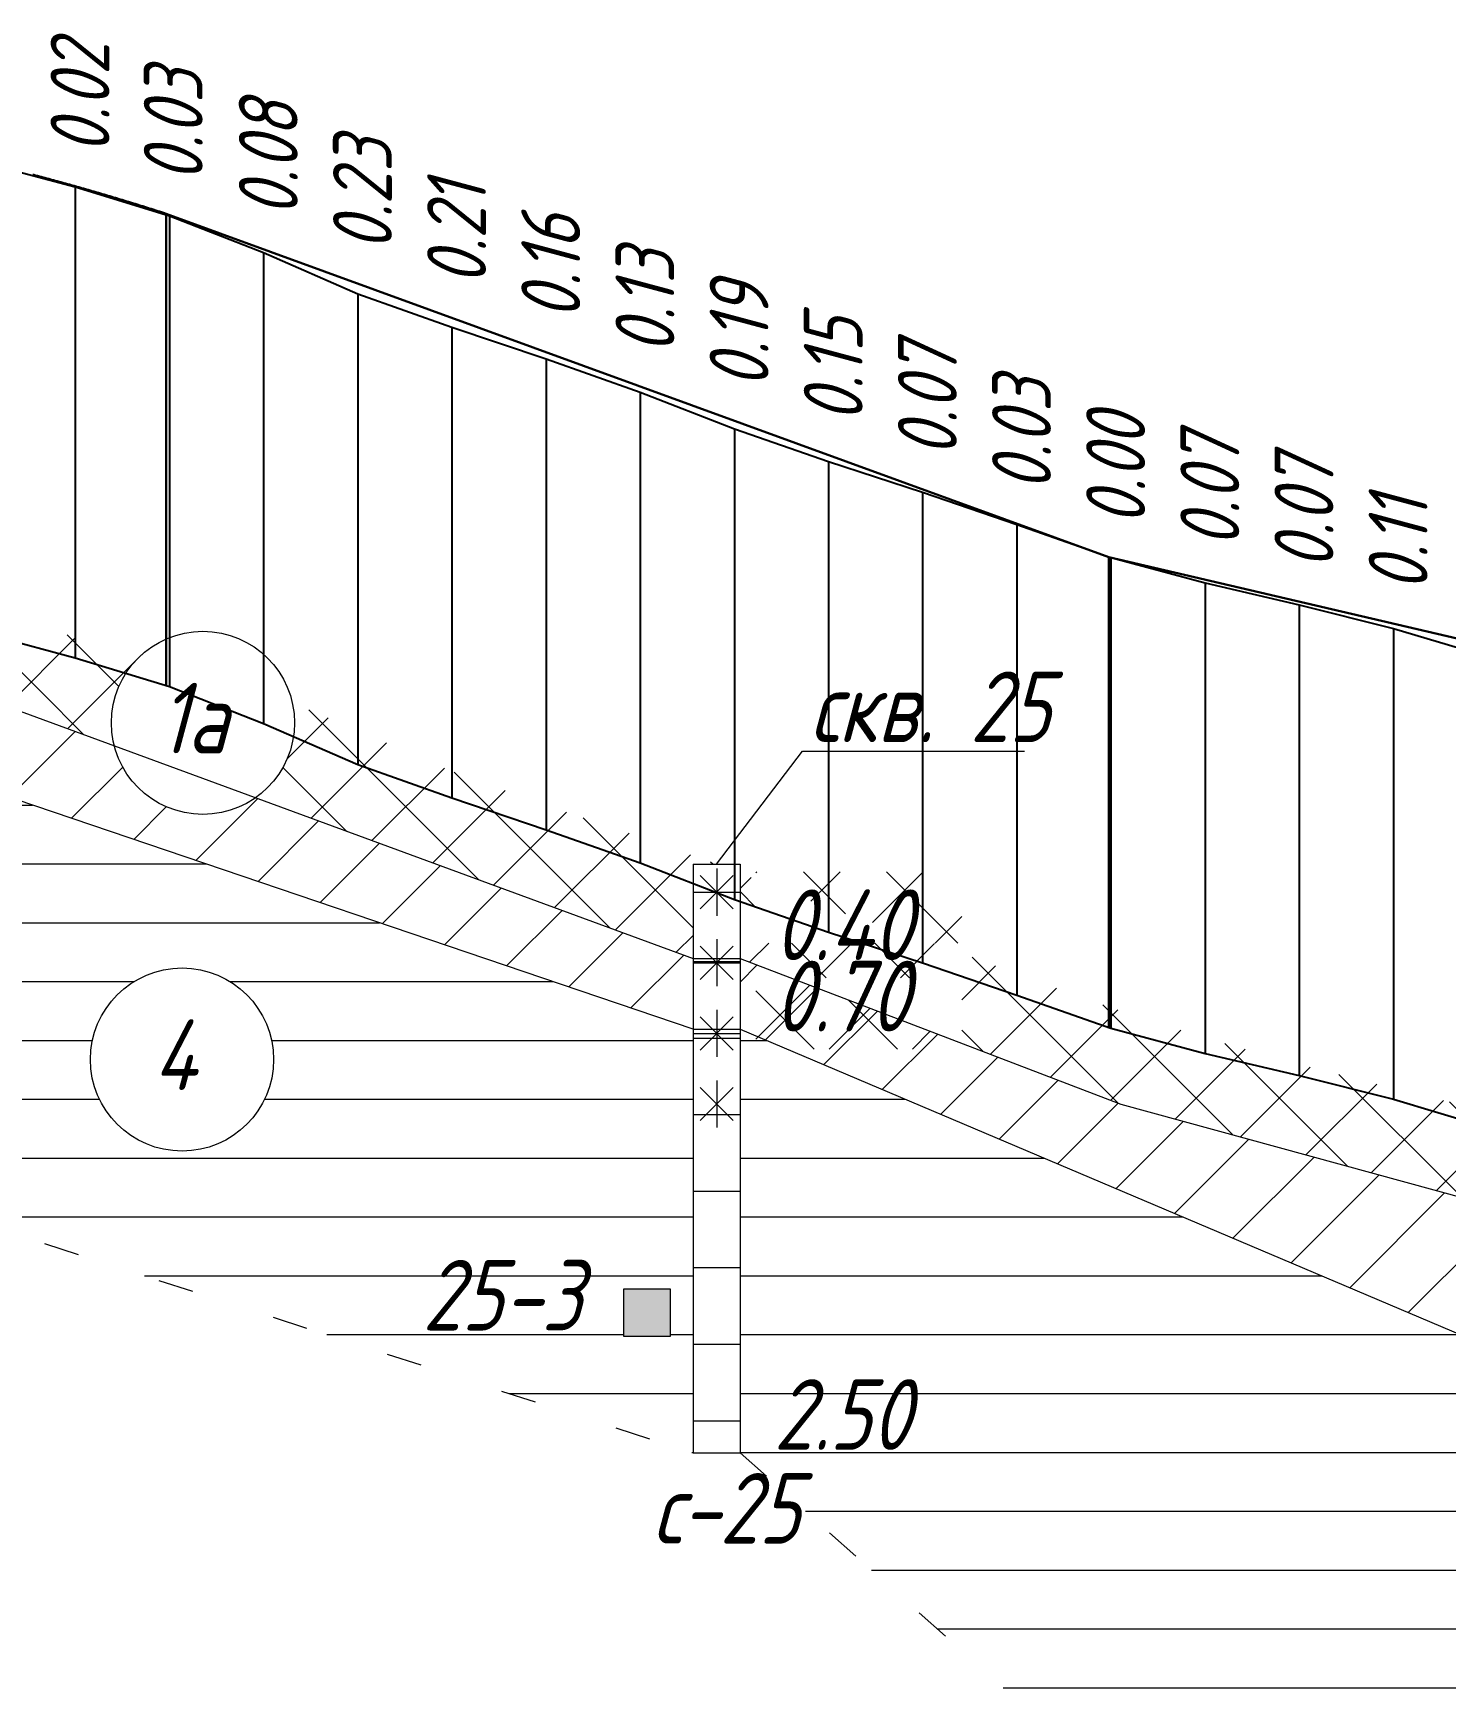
# Model space of a CAD drawing. Extents: x 2172 to 5772, y -842 to -248.
# Drawn here: x 3974.8 to 4034.8, y -502.5 to -432.6 of the extents above; entities that cross this region are included whole.
import ezdxf

# ---------------------------------------------------------------- set-up
doc = ezdxf.new("R2010")
doc.units = 0
doc.header["$MEASUREMENT"] = 0
doc.linetypes.add('CONTI', pattern=[0])
doc.linetypes.add('STROT', pattern=[1.7, 0.5, -1.2])
doc.layers.add('геология', color=7, linetype='CONTINUOUS', lineweight=20)
doc.layers.add('КРАСНЫЙ_ПРОФИЛЬ', color=1, linetype='CONTINUOUS', lineweight=30)
doc.layers.add('РАБОЧИЕ_ОТМЕТКИ', color=1, linetype='CONTINUOUS')
doc.layers.add('ЧЕРНЫЙ_ПРОФИЛЬ', color=7, linetype='CONTINUOUS')
doc.styles.add('ГОСТ', font='gost.TTF', dxfattribs={"oblique": 15, "height": 1})

msp = doc.modelspace()

# ---------------------------------------------------------------- hatches: boundary and pattern name
at = {"layer": 'геология', "linetype": 'Continuous'}
h = msp.add_hatch(dxfattribs=at)
h.set_pattern_fill('ANSI37', color=1, scale=20, style=0)
h.set_pattern_definition([(45, (2171.595959244836, -930.3739942693574), (-1.767766952966369, 1.767766952966369), []), (135, (2171.595959244836, -930.3739942693574), (-1.767766952966369, -1.767766952966369), [])])
h.paths.add_polyline_path([(3405.266979244836, -478.1816899998212), (3404.595959244836, -478.1330410498208), (3400.595959244836, -477.873041049821), (3396.595959244836, -477.7130410498212), (3396.595959244836, -486.3624414353653), (3405.266979244836, -485.2541899998209)])
h.paths.add_polyline_path([(3402.130971975199, -482.3379648031464), (3403.130971975199, -480.3379648031464), (3404.130971975199, -482.3379648031464)], flags=16)
h.paths.add_polyline_path([(3440.595959244836, -480.663041049821), (3436.595959244836, -480.643041049821), (3432.595959244836, -480.453041049821), (3428.595959244836, -480.2130410498212), (3424.595959244836, -479.8630410498208), (3420.595959244836, -479.4430410498207), (3416.595959244836, -479.183041049821), (3412.595959244836, -478.8130410498206), (3408.595959244836, -478.4230410498212), (3407.266979244836, -478.3266899998207), (3407.266979244836, -485.2541899998209), (3409.283704569588, -485.4767397499209), (3425.711407080658, -483.1588145671813)])
edge = h.paths.add_edge_path()
edge.add_arc((3443.903387339326, -483.4551840142339), 3.890410880645049, 132.660726402441, 180.0000000000017, ccw=False)
edge.add_line((3441.267027994384, -480.5942565029923), (3440.595959244836, -480.663041049821))
edge.add_line((3440.595959244836, -480.663041049821), (3425.711407080658, -483.1588145671813))
edge.add_line((3425.711407080658, -483.1588145671813), (3409.283704569588, -485.4767397499209))
edge.add_line((3409.283704569588, -485.4767397499209), (3420.784527473183, -486.7458789984448))
edge.add_line((3420.784527473183, -486.7458789984448), (3435.887831735205, -487.42003160069))
edge.add_line((3435.887831735205, -487.42003160069), (3442.449603800145, -487.0637585584891))
edge.add_arc((3443.903387339325, -483.4551840142339), 3.890410880644605, 180.0000000000008, 248.0570127374182, ccw=False)
edge = h.paths.add_edge_path()
edge.add_line((3464.948359244836, -478.887183049821), (3464.595959244836, -478.9030410498208))
edge.add_line((3464.595959244836, -478.9030410498208), (3460.595959244836, -479.3330410498211))
edge.add_line((3460.595959244836, -479.3330410498211), (3456.595959244836, -479.4230410498212))
edge.add_line((3456.595959244836, -479.4230410498212), (3452.595959244836, -479.6030410498211))
edge.add_line((3452.595959244836, -479.6030410498211), (3448.595959244836, -479.873041049821))
edge.add_line((3448.595959244836, -479.873041049821), (3445.918600629797, -480.1273901182499))
edge.add_arc((3443.903387339325, -483.4551840142335), 3.89041088064461, -7.617018127348274e-12, 58.802145706168574, ccw=False)
edge.add_arc((3443.903387339325, -483.4551840142345), 3.890410880644595, -61.841338698212326, 7.503331289626658e-12, ccw=False)
edge.add_line((3445.739329752336, -486.8851420717547), (3464.948359244836, -485.8421830498191))
edge.add_line((3464.948359244836, -485.8421830498191), (3464.948359244836, -478.887183049821))
h.paths.add_polyline_path([(3461.812351975199, -481.8904225330361), (3462.812351975199, -479.8904225330361), (3463.812351975199, -481.8904225330361)], flags=16)
h.paths.add_polyline_path([(3500.16716671681, -481.8014260150885), (3501.184682013046, -481.5816357129615), (3484.599211183237, -479.8839649782312), (3470.595959244836, -478.6580410498209), (3468.595959244836, -478.7230410498209), (3466.948359244836, -478.7971830498209), (3466.948359244836, -485.8421830498191), (3481.99119701448, -484.7836908851532)])
h.paths.add_polyline_path([(3525.200219244836, -476.3941144998207), (3525.200219244836, -473.6116144998209), (3524.595959244836, -473.7430410498209), (3520.595959244836, -474.4230410498212), (3516.595959244836, -474.703041049821), (3512.595959244836, -474.913041049821), (3508.595959244836, -475.2430410498209), (3504.595959244836, -475.913041049821), (3500.595959244836, -476.5930410498208), (3496.595959244836, -477.1130410498208), (3492.595959244836, -477.3630410498208), (3488.595959244836, -477.4830410498207), (3484.595959244836, -477.873041049821), (3480.595959244836, -478.3330410498211), (3476.595959244836, -478.4730410498209), (3472.595959244836, -478.5930410498208), (3470.595959244836, -478.6580410498209), (3484.599211183237, -479.8839649782312), (3501.184682013046, -481.5816357129615)])
edge = h.paths.add_edge_path()
edge.add_line((3548.314092563063, -469.3140602565363), (3559.52575637998, -467.6440213621786))
edge.add_arc((3562.697113533048, -465.3906260067379), 3.890410880644604, 179.9999999999992, 215.3955478876504, ccw=False)
edge.add_arc((3562.697113533047, -465.3906260067357), 3.89041088064414, 161.1488698633117, 180.0000000000318, ccw=False)
edge.add_line((3559.015379247028, -464.1335939994319), (3556.595959244836, -464.5630410498211))
edge.add_line((3556.595959244836, -464.5630410498211), (3552.595959244836, -465.3030410498209))
edge.add_line((3552.595959244836, -465.3030410498209), (3548.595959244836, -466.2130410498212))
edge.add_line((3548.595959244836, -466.2130410498212), (3544.595959244836, -467.4730410498209))
edge.add_line((3544.595959244836, -467.4730410498209), (3540.595959244836, -468.8830410498213))
edge.add_line((3540.595959244836, -468.8830410498213), (3536.595959244836, -470.4230410498212))
edge.add_line((3536.595959244836, -470.4230410498212), (3532.595959244836, -471.7930410498211))
edge.add_line((3532.595959244836, -471.7930410498211), (3528.595959244836, -472.873041049821))
edge.add_line((3528.595959244836, -472.873041049821), (3526.200219244836, -473.3941144998207))
edge.add_line((3526.200219244836, -473.3941144998207), (3527.200219244836, -473.3941144998207))
edge.add_line((3527.200219244836, -473.3941144998207), (3527.200219244836, -476.3941144998207))
edge.add_line((3527.200219244836, -476.3941144998207), (3548.314092563063, -469.3140602565363))
edge = h.paths.add_edge_path()
edge.add_line((3585.881899244836, -460.5316745498212), (3586.881899244836, -460.5316745498212))
edge.add_line((3586.881899244836, -460.5316745498212), (3584.595959244836, -459.9030410498208))
edge.add_line((3584.595959244836, -459.9030410498208), (3580.595959244836, -460.2330410498207))
edge.add_line((3580.595959244836, -460.2330410498207), (3576.595959244836, -460.873041049821))
edge.add_line((3576.595959244836, -460.873041049821), (3572.595959244836, -461.6730410498212))
edge.add_line((3572.595959244836, -461.6730410498212), (3568.595959244836, -462.5830410498211))
edge.add_line((3568.595959244836, -462.5830410498211), (3565.827963166865, -463.0812803438557))
edge.add_arc((3562.697113533048, -465.3906260067365), 3.890410880644608, -2.091837814077735e-11, 36.412852577754904, ccw=False)
edge.add_arc((3562.697113533047, -465.3906260067403), 3.890410880645504, -18.451092617890993, 3.5981884138891473e-11, ccw=False)
edge.add_line((3566.387534571732, -466.6219218190772), (3567.585893768735, -466.4434196358961))
edge.add_line((3567.585893768735, -466.4434196358961), (3585.881899244836, -464.5316745498212))
edge.add_line((3585.881899244836, -464.5316745498212), (3585.881899244836, -460.5316745498212))
h.paths.add_polyline_path([(3634.595959244836, -458.3480410498209), (3632.595959244836, -458.4630410498212), (3628.595959244836, -458.683041049821), (3624.595959244836, -458.9830410498207), (3620.595959244836, -459.0430410498211), (3616.595959244836, -459.0130410498209), (3612.595959244836, -459.0530410498209), (3608.595959244836, -458.8030410498209), (3604.595959244836, -458.9830410498207), (3600.595959244836, -459.0230410498211), (3596.595959244836, -459.1330410498213), (3592.595959244836, -459.913041049821), (3588.595959244836, -461.0030410498211), (3587.881899244836, -460.8066745498209), (3587.881899244836, -464.5316745498208), (3597.88417471176, -463.5186321709371), (3610.13813682649, -463.4158389539007)])
h.paths.add_polyline_path([(3645.467619244837, -457.6543244498207), (3644.595959244836, -457.663041049821), (3640.595959244836, -457.8630410498208), (3636.595959244836, -458.2330410498207), (3634.595959244836, -458.3480410498209), (3610.13813682649, -463.4158389539007), (3645.467619244837, -467.6443244498209)])
edge = h.paths.add_edge_path(flags=16)
edge.add_arc((3638.824192431525, -462.307321337234), 3.890410880644595, 0, 360)
h.paths.add_polyline_path([(3706.049759244836, -458.3584620498209), (3704.595959244836, -458.2930410498211), (3700.595959244836, -458.143041049821), (3696.595959244836, -458.0030410498211), (3692.595959244836, -457.893041049821), (3688.595959244836, -458.0630410498211), (3684.595959244836, -458.0330410498209), (3680.595959244836, -457.893041049821), (3676.595959244836, -458.0230410498211), (3672.595959244836, -458.163041049821), (3668.595959244836, -458.183041049821), (3664.595959244836, -458.0830410498211), (3660.595959244836, -458.1130410498208), (3656.595959244836, -457.953041049821), (3652.595959244836, -457.663041049821), (3648.595959244836, -457.623041049821), (3647.467619244837, -457.6343244498212), (3647.467619244837, -467.6443244498209), (3706.049759244836, -467.403462049821)])
edge = h.paths.add_edge_path(flags=16)
edge.add_arc((3683.60395167425, -462.7801484565994), 3.890410880644595, 0, 360)
h.paths.add_polyline_path([(3720.595959244836, -459.0930410498208), (3716.595959244836, -458.8230410498209), (3712.595959244836, -458.6930410498207), (3708.595959244836, -458.4730410498209), (3708.049759244836, -458.448462049821), (3708.049759244836, -467.403462049821), (3734.614920244831, -466.6760037975619), (3747.858181346719, -465.0015559511012)])
edge = h.paths.add_edge_path()
edge.add_arc((3752.214261147659, -460.6393792551826), 3.890410880643685, 0, 180, ccw=False)
edge.add_arc((3752.214261147659, -460.6393792551833), 3.89041088064414, -85.46142147417572, 1.0913936421275139e-11, ccw=False)
edge.add_line((3752.522110623317, -464.5175908946599), (3763.327421708334, -463.7493780265404))
edge.add_line((3763.327421708334, -463.7493780265404), (3763.327421708334, -463.5741399059898))
edge.add_line((3763.327421708334, -463.5741399059898), (3765.327421708334, -463.5741399059898))
edge.add_line((3765.327421708334, -463.5741399059898), (3765.327421708334, -463.6148610036912))
edge.add_line((3765.327421708334, -463.6148610036912), (3766.253939244836, -463.5413147498211))
edge.add_line((3766.253939244836, -463.5413147498211), (3766.253939244836, -455.7263147498211))
edge.add_line((3766.253939244836, -455.7263147498211), (3764.595959244836, -456.0330410498209))
edge.add_line((3764.595959244836, -456.0330410498209), (3760.595959244836, -456.453041049821))
edge.add_line((3760.595959244836, -456.453041049821), (3756.595959244836, -456.3030410498209))
edge.add_line((3756.595959244836, -456.3030410498209), (3752.595959244836, -456.4230410498212))
edge.add_line((3752.595959244836, -456.4230410498212), (3748.595959244836, -456.893041049821))
edge.add_line((3748.595959244836, -456.893041049821), (3744.595959244836, -457.6030410498211))
edge.add_line((3744.595959244836, -457.6030410498211), (3740.595959244836, -458.6730410498212))
edge.add_line((3740.595959244836, -458.6730410498212), (3736.595959244836, -459.3630410498208))
edge.add_line((3736.595959244836, -459.3630410498208), (3732.595959244836, -459.453041049821))
edge.add_line((3732.595959244836, -459.453041049821), (3728.595959244836, -459.413041049821))
edge.add_line((3728.595959244836, -459.413041049821), (3724.595959244836, -459.393041049821))
edge.add_line((3724.595959244836, -459.393041049821), (3720.595959244836, -459.0930410498208))
edge.add_line((3720.595959244836, -459.0930410498208), (3747.858181346719, -465.0015559511012))
edge.add_line((3747.858181346719, -465.0015559511012), (3752.223461466872, -464.6550433517355))
edge.add_line((3752.223461466872, -464.6550433517355), (3752.214261147659, -464.5297901358272))
edge.add_arc((3752.21426114766, -460.639379255183), 3.89041088064414, 179.9999999999933, 269.9999999999933, ccw=False)
h.paths.add_polyline_path([(3813.72405150612, -455.3820185126356), (3812.595959244836, -455.413041049821), (3808.595959244836, -455.433041049821), (3804.595959244836, -455.2130410498212), (3800.595959244836, -454.8530410498211), (3796.595959244836, -454.4930410498209), (3792.595959244836, -454.183041049821), (3788.595959244836, -454.0030410498211), (3784.595959244836, -453.913041049821), (3780.595959244836, -454.0530410498209), (3776.595959244836, -454.4630410498212), (3772.595959244836, -454.9230410498212), (3768.595959244836, -455.2930410498211), (3767.253939244836, -455.5413147498211), (3768.253939244836, -455.5413147498211), (3768.253939244836, -463.5413147498211), (3780.697040378689, -462.7014000229392)])
edge = h.paths.add_edge_path(flags=16)
edge.add_arc((3782.489552502429, -458.0649566283755), 3.890410880644595, 0, 360)
edge = h.paths.add_edge_path()
edge.add_arc((3854.726248115077, -455.4518457332789), 3.890410880645049, 135.3689119119537, 179.9999999999849, ccw=False)
edge.add_line((3851.95765681826, -452.718679245223), (3848.595959244836, -452.643041049821))
edge.add_line((3848.595959244836, -452.643041049821), (3844.595959244836, -452.6030410498211))
edge.add_line((3844.595959244836, -452.6030410498211), (3840.595959244836, -452.9030410498208))
edge.add_line((3840.595959244836, -452.9030410498208), (3836.595959244836, -453.893041049821))
edge.add_line((3836.595959244836, -453.893041049821), (3832.595959244836, -454.5730410498209))
edge.add_line((3832.595959244836, -454.5730410498209), (3828.595959244836, -454.9630410498212))
edge.add_line((3828.595959244836, -454.9630410498212), (3826.149659244837, -455.109819049821))
edge.add_line((3826.149659244837, -455.109819049821), (3826.149659244837, -460.1698190498209))
edge.add_line((3826.149659244837, -460.1698190498209), (3841.286910427423, -458.3038150282919))
edge.add_line((3841.286910427423, -458.3038150282919), (3852.175767654233, -458.3895908275786))
edge.add_arc((3854.726248115077, -455.4518457332767), 3.890410880645071, 180.0000000000167, 229.0362612490438, ccw=False)
edge = h.paths.add_edge_path()
edge.add_line((3884.301839244836, -455.2761291498209), (3880.595959244836, -455.0630410498206))
edge.add_line((3880.595959244836, -455.0630410498206), (3876.595959244836, -454.933041049821))
edge.add_line((3876.595959244836, -454.933041049821), (3872.595959244836, -454.643041049821))
edge.add_line((3872.595959244836, -454.643041049821), (3868.595959244836, -454.1730410498212))
edge.add_line((3868.595959244836, -454.1730410498212), (3864.595959244836, -453.4430410498207))
edge.add_line((3864.595959244836, -453.4430410498207), (3860.595959244836, -453.0530410498209))
edge.add_line((3860.595959244836, -453.0530410498209), (3857.719504387871, -452.9667474041121))
edge.add_arc((3854.726248115078, -455.4518457332786), 3.890410880645057, 1.0118128557223827e-11, 39.70055628578791, ccw=False)
edge.add_arc((3854.726248115077, -455.4518457332768), 3.890410880645504, 310.0610747653148, 359.9999999999841, ccw=False)
edge.add_line((3857.230131395185, -458.4294060332277), (3860.233898669774, -458.4530678862102))
edge.add_line((3860.233898669774, -458.4530678862102), (3884.301839244836, -459.3265703498209))
edge.add_line((3884.301839244836, -459.3265703498209), (3884.301839244836, -455.2761291498209))
h.paths.add_polyline_path([(3824.149659244837, -455.2063882998209), (3820.595959244836, -455.2330410498207), (3816.595959244836, -455.3030410498209), (3813.72405150612, -455.3820185126356), (3780.697040378689, -462.7014000229392), (3799.733131681287, -461.2905542881017), (3824.149659244837, -460.1698190498209)])
edge = h.paths.add_edge_path()
edge.add_arc((3913.202360415091, -457.5850063521868), 3.890410880645959, 151.5536274741631, 179.9999999999573, ccw=False)
edge.add_line((3909.781664762662, -455.7318635962984), (3908.595959244836, -455.8830410498213))
edge.add_line((3908.595959244836, -455.8830410498213), (3904.595959244836, -456.0030410498211))
edge.add_line((3904.595959244836, -456.0030410498211), (3900.595959244836, -455.8030410498209))
edge.add_line((3900.595959244836, -455.8030410498209), (3896.595959244836, -455.6330410498208))
edge.add_line((3896.595959244836, -455.6330410498208), (3892.595959244836, -455.5930410498208))
edge.add_line((3892.595959244836, -455.5930410498208), (3888.595959244836, -455.4830410498207))
edge.add_line((3888.595959244836, -455.4830410498207), (3886.301839244836, -455.3740703498211))
edge.add_line((3886.301839244836, -455.3740703498211), (3886.301839244838, -459.3265703498209))
edge.add_line((3886.301839244838, -459.3265703498209), (3909.966816776172, -459.7452272160981))
edge.add_arc((3913.20236041509, -457.5850063521827), 3.890410880644597, 180.0000000000167, 213.7291793922433, ccw=False)
edge = h.paths.add_edge_path()
edge.add_line((3944.168619244836, -454.534879099821), (3940.595959244836, -454.3830410498208))
edge.add_line((3940.595959244836, -454.3830410498208), (3936.595959244836, -454.4730410498209))
edge.add_line((3936.595959244836, -454.4730410498209), (3932.595959244836, -454.5430410498211))
edge.add_line((3932.595959244836, -454.5430410498211), (3928.595959244836, -454.6530410498208))
edge.add_line((3928.595959244836, -454.6530410498208), (3924.595959244836, -455.0130410498209))
edge.add_line((3924.595959244836, -455.0130410498209), (3920.595959244836, -455.0230410498211))
edge.add_line((3920.595959244836, -455.0230410498211), (3916.595959244836, -455.0530410498209))
edge.add_line((3916.595959244836, -455.0530410498209), (3916.184012322408, -455.0859968036152))
edge.add_arc((3913.202360415091, -457.5850063521833), 3.890410880645059, -8.412825991399586e-12, 39.96735627512078, ccw=False)
edge.add_arc((3913.202360415091, -457.5850063521825), 3.890410880645049, 331.009966343258, 359.9999999999799, ccw=False)
edge.add_line((3916.60531846881, -459.4705230731038), (3944.168619244836, -457.6060120998209))
edge.add_line((3944.168619244836, -457.6060120998209), (3944.168619244836, -454.534879099821))
h.paths.add_polyline_path([(3955.822398472535, -455.7395527764525), (3952.595959244836, -455.433041049821), (3948.595959244836, -454.9230410498212), (3946.168619244836, -454.6985120998211), (3946.168619244836, -457.6060120998209), (3960.494782736534, -459.3202079829825), (3972.663879315513, -460.8100788419579)])
edge = h.paths.add_edge_path()
edge.add_line((3976.595959244836, -458.2330410498207), (3972.595959244836, -457.183041049821))
edge.add_line((3972.595959244836, -457.183041049821), (3968.595959244836, -456.9430410498207))
edge.add_line((3968.595959244836, -456.9430410498207), (3964.595959244836, -456.5130410498209))
edge.add_line((3964.595959244836, -456.5130410498209), (3960.595959244836, -456.0030410498211))
edge.add_line((3960.595959244836, -456.0030410498211), (3956.595959244836, -455.8130410498211))
edge.add_line((3956.595959244836, -455.8130410498211), (3955.822398472535, -455.7395527764525))
edge.add_line((3955.822398472535, -455.7395527764525), (3972.663879315513, -460.8100788419579))
edge.add_line((3972.663879315513, -460.8100788419579), (3978.252204039894, -462.8621395892087))
edge.add_arc((3982.017092933802, -461.8818802170204), 3.890410880644142, 180.0000000000595, 194.5940038209968, ccw=False)
edge.add_arc((3982.017092933803, -461.8818802170251), 3.890410880645049, 132.0532115606375, 179.9999999999908, ccw=False)
edge.add_line((3979.411216015804, -458.9931603779823), (3976.595959244836, -458.2330410498207))
edge = h.paths.add_edge_path()
edge.add_line((4000.595959244836, -466.7230410498209), (3996.595959244836, -465.3930410498206))
edge.add_line((3996.595959244836, -465.3930410498206), (3992.595959244836, -463.9430410498212))
edge.add_line((3992.595959244836, -463.9430410498212), (3988.595959244838, -462.1930410498212))
edge.add_line((3988.595959244838, -462.1930410498212), (3985.816784550441, -461.0466314883829))
edge.add_arc((3982.017092933805, -461.8818802170254), 3.890410880644142, 1.3415046851150692e-11, 12.39758847572881, ccw=False)
edge.add_arc((3982.017092933805, -461.8818802170247), 3.890410880644595, -54.9209782933076, 3.410605131648481e-12, ccw=False)
edge.add_line((3984.252934070815, -465.0656376245997), (4002.839259244836, -471.8906290498207))
edge.add_line((4002.839259244836, -471.8906290498207), (4002.839259244836, -467.8906290498207))
edge.add_line((4002.839259244836, -467.8906290498207), (4003.839259244836, -467.8906290498207))
edge.add_line((4003.839259244836, -467.8906290498207), (4000.595959244836, -466.7230410498209))
edge = h.paths.add_edge_path()
edge.add_line((4020.595959244836, -473.9830410498207), (4016.595959244851, -472.5330410498264))
edge.add_line((4016.595959244851, -472.5330410498264), (4012.595959244836, -471.0730410498209))
edge.add_line((4012.595959244836, -471.0730410498209), (4008.595959244836, -469.7530410498211))
edge.add_line((4008.595959244836, -469.7530410498211), (4004.839259244836, -468.2597527998209))
edge.add_line((4004.839259244836, -468.2597527998209), (4004.839259244836, -471.8906290498207))
edge.add_line((4004.839259244836, -471.8906290498207), (4021.016718173161, -478.0785823581791))
edge.add_line((4021.016718173161, -478.0785823581791), (4035.656061439115, -482.0905624260849))
edge.add_line((4035.656061439115, -482.0905624260849), (4038.622816718002, -483.6037610619537))
edge.add_arc((4042.418364381165, -482.7498788939112), 3.890410880645506, 180.0000000000117, 192.6787159699941, ccw=False)
edge.add_arc((4042.418364381165, -482.7498788939124), 3.890410880645504, 125.22494371039619, 179.9999999999933, ccw=False)
edge.add_line((4040.174422048891, -479.571826089179), (4036.595959244836, -478.373041049821))
edge.add_line((4036.595959244836, -478.373041049821), (4032.595959244836, -477.4030410498203))
edge.add_line((4032.595959244836, -477.4030410498203), (4028.595959244836, -476.393041049821))
edge.add_line((4028.595959244836, -476.393041049821), (4024.595959244836, -475.2730410498211))
edge.add_line((4024.595959244836, -475.2730410498211), (4020.595959244836, -473.9830410498207))
edge = h.paths.add_edge_path()
edge.add_line((4064.595959244836, -488.6330410498213), (4060.595959244838, -487.1530410498199))
edge.add_line((4060.595959244838, -487.1530410498199), (4056.595959244838, -485.6430410498215))
edge.add_line((4056.595959244838, -485.6430410498215), (4052.595959244836, -484.1930410498212))
edge.add_line((4052.595959244836, -484.1930410498212), (4048.595959244836, -483.0030410498211))
edge.add_line((4048.595959244836, -483.0030410498211), (4046.268913956645, -482.1943928121746))
edge.add_arc((4042.418364381163, -482.7498788939239), 3.890410880646868, 1.758166945364792e-10, 8.208941618598374, ccw=False)
edge.add_arc((4042.418364381165, -482.7498788939108), 3.890410880645504, 293.2734175151377, 359.99999999998323, ccw=False)
edge.add_line((4043.955540980411, -486.3237262497692), (4068.765279244837, -498.977975949821))
edge.add_line((4068.765279244837, -498.977975949821), (4068.765279244837, -489.8454759498209))
edge.add_line((4068.765279244837, -489.8454759498209), (4068.595959244836, -489.8230410498209))
edge.add_line((4068.595959244836, -489.8230410498209), (4064.595959244836, -488.6330410498213))
h.paths.add_polyline_path([(4080.595959244836, -491.4360120572402), (4077.815959244836, -489.3520053770002), (4072.595959244836, -489.9046221657102), (4070.765279244837, -490.1104759498212), (4070.765279244837, -498.9779759498206), (4080.815959244836, -500.7791209478137)])
h.paths.add_polyline_path([(4120.595959244836, -507.9230410498212), (4117.295361053011, -507.3619393572108), (4090.344469183021, -503.6785930211208), (4099.366628597169, -506.4873238994442), (4123.941777988935, -511.8004094063363), (4145.460039244836, -514.4014025096749), (4145.460039244836, -512.4451981301127), (4144.595959244836, -512.4830410498207), (4144.391696372621, -512.4621041054188), (4144.391696372621, -513.4636559206338), (4142.391696372621, -513.4636559206338), (4142.391696372621, -512.2571041054189), (4140.595959244836, -512.0730410498209), (4136.595959244836, -511.0430410498211), (4132.595959244836, -509.6330410498213), (4128.595959244836, -508.873041049821), (4124.595959244834, -508.3930410498206)])
h.paths.add_polyline_path([(4005.515333133171, -475.7386718086545), (4014.253994039684, -475.7386718086545), (4014.253994039684, -471.235455225381), (4005.515333133171, -471.235455225381)], flags=17)
h.paths.add_polyline_path([(4005.515333133171, -472.7106798069153), (4014.253994039684, -472.7106798069153), (4014.253994039684, -468.2074632236418), (4005.515333133171, -468.2074632236418)])
h.paths.add_polyline_path([(4071.440817035958, -503.1074413528568), (4079.537808069403, -503.1074413528568), (4079.537808069403, -498.6010081863092), (4071.440817035958, -498.6010081863092)])
h.paths.add_polyline_path([(4071.440242448698, -499.8072623816042), (4080.180550136896, -499.8072623816042), (4080.180550136896, -495.3008292150571), (4071.440242448698, -495.3008292150571)], flags=17)
h.paths.add_polyline_path([(4133.098274170738, -513.9701603572676), (4142.267459628771, -513.9701603572676), (4142.267459628771, -509.4637271907204), (4133.098274170738, -509.4637271907204)], flags=17)
h.paths.add_polyline_path([(4084.595959244836, -495.373141686424), (4082.175959244836, -492.9911782607675), (4082.175959244836, -501.1356157758628), (4090.344469183021, -503.6785930211208), (4108.33238159813, -506.1369796158099), (4104.59595924484, -505.0170624525863), (4100.595959244836, -503.6713466043082), (4096.595959244837, -502.3274928617279), (4092.595959244836, -500.6155787413954), (4088.595959244838, -498.1620977525084)])
h.paths.add_polyline_path([(4081.855959244836, -492.6762078904329), (4080.815959244836, -491.6525541868442), (4080.815959244836, -500.7791209478137), (4081.322309768873, -500.8698621427975), (4081.855959244836, -501.0359950709062)])
h.paths.add_polyline_path([(4082.175959244836, -492.9911782607679), (4081.855959244837, -492.6762078904341), (4081.855959244836, -501.0359950709067), (4082.175959244836, -501.1356157758628)])
h = msp.add_hatch(dxfattribs=at)
h.set_pattern_fill('ANSI31', scale=20, angle=135, style=0)
h.set_pattern_definition([(180, (2171.595959244836, -930.3739942693574), (-4.440892098500626e-16, -2.5), [])])
h.paths.add_polyline_path([(4123.941777988935, -511.8004094063363), (4099.366628597169, -506.4873238994442), (4082.175959244836, -503.7770073810989), (4082.175959244836, -527.4719074828608), (4143.027578835396, -514.1073818788323)])
h.paths.add_polyline_path([(4081.855959244836, -503.7265555186323), (4080.815959244837, -503.562586965616), (4080.815959244836, -527.770597229227), (4081.855959244836, -527.5421874231824)])
h.paths.add_polyline_path([(4082.175959244836, -503.7770073810989), (4081.855959244836, -503.7265555186323), (4081.855959244836, -527.5421874231824), (4082.175959244836, -527.4719074828608)])
h.paths.add_polyline_path([(4080.815959244837, -503.562586965616), (4070.765279244837, -501.977975949821), (4070.765279244837, -529.977975949821), (4080.815959244836, -527.770597229227)])
h.paths.add_polyline_path([(4068.765279244837, -501.977975949821), (4042.938793094254, -491.0474888750928), (4041.942738284317, -494.2273850289043, -0.4142135623730962), (4045.833149164961, -498.1177959095494, -1), (4038.052327403671, -498.1177959095494, -0.4142135623730936), (4041.942738284317, -494.2273850289043), (4042.938793094254, -491.0474888750928), (4036.001084134625, -488.1112575322259), (4004.839259244836, -474.8906290498207), (4004.839259244838, -492.8906290498221), (4036.802269244836, -521.4343024998211), (4068.765279244837, -529.977975949821)])
h.paths.add_polyline_path([(4064.594913486084, -513.978491101253, -1), (4056.814091724795, -513.978491101253, -1)], flags=16)
h.paths.add_polyline_path([(4002.839259244836, -474.8906290498207), (3955.011369243846, -458.6640906044336), (3946.168619244836, -457.6060120998209), (3946.168619244838, -474.6060120998213), (4002.839259244836, -492.8906290498207)])
h.paths.add_polyline_path([(3999.882783441693, -485.9412931217357), (4001.882783441693, -485.9412931217357), (4001.882783441693, -487.9412931217357), (3999.882783441693, -487.9412931217357)], flags=16)
h.paths.add_polyline_path([(3977.240079098128, -476.1851015500961, -1), (3985.020900859419, -476.1851015500961, -1)], flags=16)
h.paths.add_polyline_path([(4133.098274170738, -513.9701603572676), (4142.267459628771, -513.9701603572676), (4142.267459628771, -509.4637271907204), (4133.098274170738, -509.4637271907204)], flags=24)
h.paths.add_polyline_path([(4133.098274170738, -518.0432606840213), (4142.910776283525, -518.0432606840213), (4142.910776283525, -513.5368275174742), (4133.098274170738, -513.5368275174742)], flags=25)
h.paths.add_polyline_path([(4071.44135313317, -530.8830026809214), (4080.180014039683, -530.8830026809214), (4080.180014039683, -526.3797860976474), (4071.44135313317, -526.3797860976474)], flags=9)
h.paths.add_polyline_path([(4071.440817035958, -503.1074413528568), (4079.537808069403, -503.1074413528568), (4079.537808069403, -498.6010081863092), (4071.440817035958, -498.6010081863092)], flags=9)
h.paths.add_polyline_path([(4058.71871803684, -516.0275757792165), (4062.95416236008, -516.0275757792165), (4062.95416236008, -511.5243591959425), (4058.71871803684, -511.5243591959425)], flags=8)
h.paths.add_polyline_path([(4005.514797035959, -493.5154621631855), (4014.040665839237, -493.5154621631855), (4014.040665839237, -489.0090289966383), (4005.514797035959, -489.0090289966383)], flags=24)
h.paths.add_polyline_path([(4000.362693745372, -497.5028241364707), (4009.746318088322, -497.5028241364707), (4009.746318088322, -492.9963909699231), (4000.362693745372, -492.9963909699231)], flags=9)
h.paths.add_polyline_path([(3990.58936123981, -488.4477975583695), (3999.972985582761, -488.4477975583695), (3999.972985582761, -483.9413643918224), (3990.58936123981, -483.9413643918224)], flags=24)
h.paths.add_polyline_path([(3979.144705410175, -478.2341862280591), (3983.380149733413, -478.2341862280591), (3983.380149733413, -473.7309696447855), (3979.144705410175, -473.7309696447855)], flags=8)
h.paths.add_polyline_path([(3946.844157035959, -475.3394741256461), (3955.584464724156, -475.3394741256461), (3955.584464724156, -470.833040959099), (3946.844157035959, -470.833040959099)], flags=24)
h.paths.add_polyline_path([(3941.692053745372, -479.3268360989314), (3951.290116973241, -479.3268360989314), (3951.290116973241, -474.8204029323833), (3941.692053745372, -474.8204029323833)], flags=9)
h = msp.add_hatch(dxfattribs=at)
h.set_pattern_fill('ANSI31', scale=20, style=0)
h.set_pattern_definition([(45, (4158.468036482887, -513.7168482017578), (-1.767766952966369, 1.767766952966369), [])])
h.paths.add_polyline_path([(4177.043251984933, -507.2262205848783), (4160.379330727787, -511.7760693989658), (4147.460039244836, -514.4014025096749), (4147.460039244836, -519.4014025096749)])
h.paths.add_polyline_path([(3984.252934070815, -465.0656376245997, -0.5232598043355189), (3978.252204039894, -462.8621395892087), (3972.663879315513, -460.8100788419579), (3960.494782736534, -459.3202079829825), (3955.011369243846, -458.6640906044336), (4002.839259244836, -474.8906290498207), (4002.839259244836, -471.8906290498207)])
h.paths.add_polyline_path([(4021.016718173161, -478.0785823581791), (4004.839259244836, -471.8906290498207), (4004.839259244836, -474.8906290498207), (4036.001084134625, -488.1112575322259), (4068.765279244837, -501.977975949821), (4068.765279244837, -498.977975949821), (4043.955540980411, -486.3237262497692, -0.4694706044289358), (4038.622816718002, -483.6037610619537), (4035.656061439115, -482.0905624260849)])
h.paths.add_polyline_path([(4080.815959244837, -500.7791209478137), (4070.765279244837, -498.9779759498206), (4070.765279244837, -501.977975949821), (4080.815959244837, -503.562586965616)])
h.paths.add_polyline_path([(4081.855959244836, -501.0359950709062), (4081.322309768873, -500.8698621427975), (4080.815959244837, -500.7791209478137), (4080.815959244837, -503.562586965616), (4081.855959244836, -503.7265555186323)])
h.paths.add_polyline_path([(4082.175959244836, -501.1356157758628), (4081.855959244836, -501.0359950709062), (4081.855959244836, -503.7265555186323), (4082.175959244836, -503.7770073810989)])
h.paths.add_polyline_path([(4082.175959244836, -501.1356157758628), (4082.175959244836, -503.7770073810989), (4099.366628597169, -506.4873238994442)])
h.paths.add_polyline_path([(4036.802269244836, -521.4343024998211), (4066.509027629954, -547.9630934554566), (4067.808803441694, -547.9630934554566), (4067.808803441694, -549.1238219453098), (4068.765279244837, -549.977975949821), (4068.765279244837, -529.977975949821)])
h.paths.add_polyline_path([(4064.594913486084, -535.9008145053558, -1), (4056.814091724795, -535.9008145053558, -1)], flags=16)
h.paths.add_polyline_path([(4080.815959244836, -527.770597229227), (4070.765279244837, -529.977975949821), (4070.765279244839, -549.977975949821), (4080.815959244836, -547.6129303275666)])
h.paths.add_polyline_path([(4081.855959244836, -527.5421874231824), (4080.815959244836, -527.770597229227), (4080.815959244836, -547.6129303275666), (4081.855959244836, -547.3682058465215)])
h.paths.add_polyline_path([(4082.175959244836, -527.4719074828608), (4081.855959244836, -527.5421874231824), (4081.855959244836, -547.3682058465215), (4082.175959244836, -547.2929060062002)])
h.paths.add_polyline_path([(4145.460039244836, -519.4014025096749), (4145.460039244836, -514.4014025096749), (4143.027578835396, -514.1073818788323), (4082.175959244836, -527.4719074828608), (4082.175959244836, -547.2929060062002), (4103.030605752121, -542.3855574063309)])
h.paths.add_polyline_path([(4142.391696372621, -517.5367562473875), (4142.391696372621, -515.5367562473875), (4144.391696372621, -515.5367562473875), (4144.391696372621, -517.5367562473875)], flags=16)
h.paths.add_polyline_path([(4005.515333133171, -475.7386718086545), (4014.253994039684, -475.7386718086545), (4014.253994039684, -471.235455225381), (4005.515333133171, -471.235455225381)], flags=9)
h.paths.add_polyline_path([(4071.440817035958, -503.1074413528568), (4079.537808069403, -503.1074413528568), (4079.537808069403, -498.6010081863092), (4071.440817035958, -498.6010081863092)], flags=9)
h.paths.add_polyline_path([(4058.71871803684, -537.9498991833193), (4062.739723475161, -537.9498991833193), (4062.739723475161, -533.4466826000453), (4058.71871803684, -533.4466826000453)], flags=8)
h.paths.add_polyline_path([(4071.44135313317, -530.8830026809214), (4080.180014039683, -530.8830026809214), (4080.180014039683, -526.3797860976474), (4071.44135313317, -526.3797860976474)], flags=9)
h.paths.add_polyline_path([(4071.440817035958, -550.477036872368), (4080.181124724155, -550.477036872368), (4080.181124724155, -545.9706037058204), (4071.440817035958, -545.9706037058204)], flags=9)
h.paths.add_polyline_path([(4133.098274170738, -518.0432606840213), (4142.910776283525, -518.0432606840213), (4142.910776283525, -513.5368275174742), (4133.098274170738, -513.5368275174742)], flags=9)
h.paths.add_polyline_path([(4148.136113133171, -520.4055042048949), (4156.874774039683, -520.4055042048949), (4156.874774039683, -515.9022876216213), (4148.136113133171, -515.9022876216213)], flags=9)
h.paths.add_polyline_path([(4148.135577035959, -515.2537495412939), (4156.875884724155, -515.2537495412939), (4156.875884724155, -510.7473163747463), (4148.135577035959, -510.7473163747463)], flags=24)
h = msp.add_hatch(dxfattribs=at)
h.set_pattern_fill('ANSI31', scale=26, angle=135, style=0)
h.set_pattern_definition([(180, (5758.408969673852, -2932.278661225222), (-6.661338147750939e-16, -3.25), [])])
h.paths.add_polyline_path([(4004.839259244836, -474.8906290498207), (4002.839259244836, -474.8906290498207), (4002.839259244836, -492.8906290498207), (4004.839259244838, -492.8906290498207)])
h.paths.add_polyline_path([(4004.839259244836, -471.8906290498207), (4002.839259244836, -471.8906290498207), (4002.839259244836, -474.8906290498207), (4004.839259244836, -474.8906290498207)])
at = {"layer": 'геология', "ltscale": 7}
msp.add_hatch(color=7, dxfattribs=at).paths.add_polyline_path([(4001.882783441693, -487.9412931217357), (4001.882783441693, -485.9412931217357), (3999.882783441693, -485.9412931217357), (3999.882783441693, -487.9412931217357)])

# ---------------------------------------------------------------- linework, layer by layer
at = {"layer": 'геология', "color": 7, "linetype": 'Continuous'}
for p, q in [((4002.839259244836, -474.8906290498207), (3955.011369243846, -458.6640906044331)), ((3972.663879315513, -460.8100788419579), (4002.839259244836, -471.8906290498207)), ((4003.839259244836, -467.8906290498207), (4007.485116536738, -463.0897396741275)), ((4007.485116536738, -463.0897396741275), (4016.929534066767, -463.0897396741275)), ((4002.839259244836, -467.8906290498207), (4004.839259244836, -467.8906290498207)), ((4002.839259244836, -471.8906290498207), (4004.839259244836, -471.8906290498207)), ((4002.839259244836, -471.8906290498207), (4004.839259244836, -471.8906290498207)), ((4004.839259244836, -471.8906290498207), (4021.016718173161, -478.0785823581791)), ((4002.839259244836, -474.8906290498207), (4004.839259244836, -474.8906290498207)), ((4002.839259244836, -474.8906290498207), (4004.839259244836, -474.8906290498207)), ((4004.839259244836, -474.8906290498207), (4036.001084134625, -488.1112575322259)), ((4021.016718173161, -478.0785823581791), (4035.656061439115, -482.0905624260849)), ((4002.839259244836, -492.8906290498207), (4004.839259244836, -492.8906290498207)), ((4002.839259244836, -492.8906290498207), (4004.839259244836, -492.8906290498207))]:
    msp.add_line(p, q, dxfattribs=at)
at = {"layer": 'геология', "color": 7, "linetype": 'Continuous', "ltscale": 5}
for p, q in [((4002.839259244836, -467.8906290498207), (4002.839259244836, -492.8906290498207)), ((4004.839259244836, -467.8906290498207), (4004.839259244838, -492.8906290498207))]:
    msp.add_line(p, q, dxfattribs=at)
at = {"layer": 'геология', "color": 1, "linetype": 'Continuous'}
for p, q in [((4003.137682496699, -469.7805593923722), (4004.551896059073, -468.3663458299989)), ((4004.551896059073, -469.7805593923722), (4003.137682496699, -468.3663458299989)), ((4003.844789277888, -468.0734526111855), (4003.844789277888, -470.0734526111855)), ((4002.844789277888, -469.0734526111855), (4004.844789277888, -469.0734526111855)), ((4003.844789277888, -471.0734526111855), (4003.844789277888, -473.0734526111855)), ((4003.137682496699, -472.7805593923722), (4004.551896059073, -471.3663458299989)), ((4004.551896059073, -472.7805593923722), (4003.137682496699, -471.3663458299989)), ((4002.844789277888, -472.0734526111855), (4004.844789277888, -472.0734526111855)), ((4003.844789277888, -474.0734526111855), (4003.844789277888, -476.0734526111855)), ((4003.137682496699, -475.7805593923722), (4004.551896059073, -474.3663458299989)), ((4004.551896059073, -475.7805593923722), (4003.137682496699, -474.3663458299989)), ((4002.844789277888, -475.0734526111855), (4004.844789277888, -475.0734526111855)), ((4003.137682496699, -478.7805593923722), (4004.551896059073, -477.3663458299989)), ((4004.551896059073, -478.7805593923722), (4003.137682496699, -477.3663458299989)), ((4003.844789277888, -477.0734526111855), (4003.844789277888, -479.0734526111855))]:
    msp.add_line(p, q, dxfattribs=at)
at = {"layer": 'геология', "color": 7, "linetype": 'STROT', "ltscale": 3}
for p, q in [((3946.168619244836, -474.6060120998209), (4002.839259244836, -492.8906290498207)), ((4004.839259244836, -492.8906290498207), (4068.765279244837, -549.977975949821))]:
    msp.add_line(p, q, dxfattribs=at)
at = {"layer": 'геология', "color": 7, "ltscale": 7}
for p, q in [((4001.882783441693, -485.9412931217357), (3999.882783441693, -485.9412931217357)), ((3999.882783441693, -485.9412931217357), (3999.882783441693, -487.9412931217357)), ((4001.882783441693, -487.9412931217357), (4001.882783441693, -485.9412931217357)), ((3999.882783441693, -487.9412931217357), (4001.882783441693, -487.9412931217357))]:
    msp.add_line(p, q, dxfattribs=at)
at = {"layer": 'геология', "color": 7, "linetype": 'Continuous'}
for centre in [(3982.017092933804, -461.8818802170244), (3981.130489978774, -476.1851015500961)]:
    msp.add_circle(centre, 3.890410880644855, dxfattribs=at)
at = {"layer": 'КРАСНЫЙ_ПРОФИЛЬ'}
for p, q in [((3980.459314339327, -440.254696287446), (3980.459314339327, -460.3196909734081)), ((3980.459314339327, -440.254696287446), (4020.499252804703, -454.84230495669)), ((4020.499252804703, -454.84230495669), (4020.499252804703, -474.8437487895869)), ((4020.499252804703, -454.84230495669), (4060.507304678501, -464.1903325892931))]:
    msp.add_line(p, q, dxfattribs=at)
msp.add_lwpolyline([(3974.788735096649, -438.596841910208), (3974.828668753288, -438.6073189505421), (3974.868602409927, -438.617812983648), (3974.908536066565, -438.628324009527), (3974.948469723204, -438.6388520281801), (3974.988403379842, -438.649397039605), (3975.028337036481, -438.6599590438029), (3975.068270693119, -438.6705380407739), (3975.108204349758, -438.681134030518), (3975.148138006396, -438.691747013035), (3975.188071663035, -438.7023769883251), (3975.228005319673, -438.713023956388), (3975.267938976312, -438.7236879172231), (3975.307872632951, -438.734368870832), (3975.347806289589, -438.7450668172141), (3975.387739946228, -438.7557817563679), (3975.427673602867, -438.7665136882961), (3975.467607259505, -438.7772626129961), (3975.507540916145, -438.78802853047), (3975.547474572782, -438.798811440716), (3975.587408229421, -438.809611343735), (3975.627341886059, -438.820428239527), (3975.667275542698, -438.831262128092), (3975.707209199337, -438.8421130094309), (3975.747142855975, -438.8529808835419), (3975.787076512614, -438.8638657504259), (3975.827010169252, -438.874767610082), (3975.866943825891, -438.885686462512), (3975.906877482529, -438.896622307715), (3975.946811139168, -438.907575145691), (3975.986744795808, -438.9185449764391), (3976.026678452445, -438.9295317999611), (3976.066612109084, -438.9405356162561), (3976.106545765722, -438.9515564253229), (3976.146479422361, -438.962594227163), (3976.186413079, -438.973649021777), (3976.226346735638, -438.984720809163), (3976.266280392276, -438.9958095893221), (3976.306214048916, -439.0069153622539), (3976.346147705554, -439.0180381279602), (3976.386081362192, -439.029177886438), (3976.426015018831, -439.0403346376891), (3976.465948675469, -439.0515083817131), (3976.499252804703, -439.0608401284121), (3976.505882332108, -439.062699118509), (3976.545815988746, -439.0739068480789), (3976.585749645385, -439.0851315704222), (3976.625683302024, -439.096373285538), (3976.665616958662, -439.1076319934259), (3976.705550615301, -439.118907694088), (3976.74548427194, -439.1302003875221), (3976.785417928579, -439.1415100737299), (3976.825351585217, -439.1528367527101), (3976.865285241855, -439.164180424463), (3976.905218898494, -439.17554108899), (3976.945152555132, -439.1869187462889), (3976.985086211771, -439.1983133963611), (3977.02501986841, -439.209725039206), (3977.064953525048, -439.2211536748241), (3977.104887181687, -439.232599303215), (3977.144820838325, -439.2440619243789), (3977.184754494964, -439.255541538316), (3977.224688151602, -439.267038145025), (3977.264621808241, -439.2785517445081), (3977.304555464879, -439.290082336764), (3977.344489121518, -439.301629921792), (3977.384422778157, -439.3131944995939), (3977.424356434795, -439.3247760701679), (3977.464290091434, -439.336374633516), (3977.504223748072, -439.347990189636), (3977.544157404711, -439.359622738529), (3977.58409106135, -439.3712722801949), (3977.624024717988, -439.3829388146351), (3977.663958374627, -439.394622341847), (3977.703892031265, -439.406322861832), (3977.743825687904, -439.41804037459), (3977.783759344542, -439.4297748801209), (3977.823693001181, -439.441526378424), (3977.86362665782, -439.453294869501), (3977.903560314458, -439.4650803533509), (3977.943493971097, -439.4768828299741), (3977.983427627735, -439.4887022993689), (3978.023361284374, -439.5005387615379), (3978.063294941013, -439.5123922164789), (3978.103228597651, -439.5242626641939), (3978.14316225429, -439.5361501046809), (3978.183095910928, -439.548054537941), (3978.223029567567, -439.5599759639749), (3978.262963224205, -439.571914382781), (3978.302896880844, -439.58386979436), (3978.342830537484, -439.595842198712), (3978.382764194122, -439.6078315958371), (3978.422697850759, -439.6198379857351), (3978.462631507398, -439.6318613684061), (3978.502565164037, -439.643901743849), (3978.542498820675, -439.6559591120661), (3978.582432477314, -439.6680334730561), (3978.622366133952, -439.680124826818), (3978.662299790592, -439.692233173354), (3978.70223344723, -439.7043585126621), (3978.742167103868, -439.7165008447441), (3978.782100760507, -439.728660169598), (3978.822034417145, -439.740836487226), (3978.861968073784, -439.7530297976259), (3978.901901730422, -439.765240100799), (3978.941835387061, -439.7774673967451), (3978.9817690437, -439.789711685464), (3979.021702700338, -439.8019729669559), (3979.061636356977, -439.814251241221), (3979.101570013615, -439.8265465082591), (3979.141503670255, -439.8388587680702), (3979.181437326894, -439.851188020654), (3979.221370983531, -439.86353426601), (3979.26130464017, -439.8758975041401), (3979.301238296808, -439.8882777350429), (3979.341171953447, -439.9006749587179), (3979.381105610086, -439.913089175167), (3979.421039266724, -439.9255203843882), (3979.460972923363, -439.9379685863821), (3979.500906580001, -439.95043378115), (3979.54084023664, -439.9629159686901), (3979.580773893278, -439.9754151490031), (3979.620707549917, -439.987931322089), (3979.660641206555, -440.000464487948), (3979.700574863194, -440.0130146465799), (3979.740508519833, -440.0255817979851), (3979.780442176471, -440.038165942163), (3979.82037583311, -440.0507670791139), (3979.860309489748, -440.063385208837), (3979.900243146387, -440.0760203313339), (3979.940176803026, -440.0886724466041), (3979.980110459665, -440.1013415546458), (3980.020044116303, -440.114027655462), (3980.059977772941, -440.12673074905), (3980.09991142958, -440.139450835411), (3980.139845086218, -440.1521879145462), (3980.179778742857, -440.164941986453), (3980.219712399495, -440.177713051133), (3980.259646056134, -440.190501108586), (3980.299579712773, -440.203306158812), (3980.339513369411, -440.216128201811), (3980.37944702605, -440.228967237583), (3980.419380682688, -440.241823266128), (3980.459314339327, -440.254696287446)], dxfattribs=at)
at = {"layer": 'ЧЕРНЫЙ_ПРОФИЛЬ'}
for p, q in [((3972.595959244836, -438.0489870027452), (3976.595959244836, -439.1156212030932)), ((3976.595959244836, -439.1156212030932), (3976.595959244836, -459.1156212030932)), ((3976.595959244836, -439.1156212030932), (3980.595959244836, -440.3392911228342)), ((3980.595959244836, -440.3392911228342), (3980.595959244836, -460.3392911228342)), ((3980.595959244836, -440.3392911228342), (3984.595959244836, -441.9035923147842)), ((3984.595959244836, -441.9035923147842), (3984.595959244836, -461.9035923147842)), ((3984.595959244836, -441.9035923147842), (3988.595959244836, -443.6575265316152)), ((3988.595959244836, -443.6575265316152), (3988.595959244836, -463.6575265316152)), ((3988.595959244836, -443.6575265316152), (3992.595959244836, -445.0650141669792)), ((3992.595959244836, -445.0650141669792), (3992.595959244836, -465.0650141669792)), ((3992.595959244836, -445.0650141669792), (3996.595959244836, -446.4234771576232)), ((3996.595959244836, -446.4234771576232), (3996.595959244836, -466.4234771576232)), ((3996.595959244836, -446.4234771576232), (4000.595959244836, -447.8310832280942)), ((4000.595959244836, -447.8310832280942), (4000.595959244836, -467.8310832280942)), ((4000.595959244836, -447.8310832280942), (4004.595959244836, -449.3915379520462)), ((4004.595959244836, -449.3915379520462), (4004.595959244836, -469.3915379520462)), ((4004.595959244836, -449.3915379520462), (4008.595959244836, -450.7806763815832)), ((4008.595959244836, -450.7806763815832), (4008.595959244836, -470.7806763815832)), ((4008.595959244836, -450.7806763815832), (4012.595959244836, -452.0780015513362)), ((4012.595959244836, -452.0780015513362), (4012.595959244836, -472.0780015513362)), ((4012.595959244836, -452.0780015513362), (4016.595959244836, -453.4546461993352)), ((4016.595959244836, -453.4546461993352), (4016.595959244836, -473.4546461993352)), ((4016.595959244836, -453.4546461993352), (4020.595959244836, -454.8511310643332)), ((4020.595959244836, -454.8511310643332), (4020.595959244836, -474.8511310643332)), ((4020.595959244836, -454.8511310643332), (4024.595959244836, -455.9267466392732)), ((4024.595959244836, -455.9267466392732), (4024.595959244836, -475.9267466392732)), ((4024.595959244836, -455.9267466392732), (4028.595959244836, -456.8674783192012)), ((4028.595959244836, -456.8674783192012), (4028.595959244836, -476.8674783192012)), ((4028.595959244836, -456.8674783192012), (4032.595959244836, -457.8684670500262)), ((3972.595959244836, -458.0489870027452), (3976.595959244836, -459.1156212030932)), ((4032.595959244836, -457.8684670500262), (4032.595959244836, -477.8684670500262)), ((4032.595959244836, -457.8684670500262), (4036.595959244836, -459.0679179217352)), ((3976.595959244836, -459.1156212030932), (3980.595959244836, -460.3392911228342)), ((3980.595959244836, -460.3392911228342), (3984.595959244836, -461.9035923147842)), ((3984.595959244836, -461.9035923147842), (3988.595959244836, -463.6575265316152)), ((3988.595959244836, -463.6575265316152), (3992.595959244836, -465.0650141669792)), ((3992.595959244836, -465.0650141669792), (3996.595959244836, -466.4234771576232)), ((3996.595959244836, -466.4234771576232), (4000.595959244836, -467.8310832280942)), ((4000.595959244836, -467.8310832280942), (4004.595959244836, -469.3915379520462)), ((4004.595959244836, -469.3915379520462), (4008.595959244836, -470.7806763815832)), ((4008.595959244836, -470.7806763815832), (4012.595959244836, -472.0780015513362)), ((4012.595959244836, -472.0780015513362), (4016.595959244836, -473.4546461993352)), ((4016.595959244836, -473.4546461993352), (4020.595959244836, -474.8511310643332)), ((4020.595959244836, -474.8511310643332), (4024.595959244836, -475.9267466392732)), ((4024.595959244836, -475.9267466392732), (4028.595959244836, -476.8674783192012)), ((4028.595959244836, -476.8674783192012), (4032.595959244836, -477.8684670500262)), ((4032.595959244836, -477.8684670500262), (4036.595959244836, -479.0679179217352))]:
    msp.add_line(p, q, dxfattribs=at)

# ---------------------------------------------------------------- texts
at = {"layer": 'геология', "color": 7, "lineweight": -3, "style": 'ГОСТ', "oblique": 15}
for s, p in [('скв. 25', (4007.797726241706, -462.7008776913908)), ('с-25', (4001.113765939797, -496.7517519420462))]:
    msp.add_text(s, height=3, dxfattribs=at).set_placement(p)
at = {"layer": 'геология', "color": 7, "linetype": 'CONTI', "style": 'ГОСТ', "oblique": 15}
for s, p in [('1а', (3980.125897882654, -463.1804287977757)), ('0.40', (4006.265869230383, -471.9601437097035)), ('0.70', (4006.265869230383, -474.9881357114427)), ('4', (3979.895241507387, -477.4836501308473)), ('25-3', (3991.340433434234, -487.696725363945)), ('2.50', (4006.265869230383, -492.764389968761))]:
    msp.add_text(s, height=3, dxfattribs=at).set_placement(p)
at = {"layer": 'РАБОЧИЕ_ОТМЕТКИ', "style": 'ГОСТ', "oblique": 15}
for s, p in [('0.02', (3978.045233275176, -437.7150285018885)), ('0.03', (3982.0052948098, -438.9088846609225)), ('0.08', (3986.045233275176, -440.3807411032515)), ('0.23', (3990.045233275176, -441.8380469062425)), ('0.21', (3994.045233275176, -443.2953527092325)), ('0.16', (3998.045233275176, -444.7526585122235)), ('0.13', (4002.045233275176, -446.2099643152145)), ('0.19', (4006.045233275176, -447.6672701182045)), ('0.15', (4010.045233275176, -449.1245759211955)), ('0.07', (4014.045233275176, -450.5818817241855)), ('0.03', (4018.045233275176, -452.0391875271765)), ('0.00', (4022.045233275176, -453.4964933301665)), ('0.07', (4026.045233275176, -454.4311079584515)), ('0.07', (4030.045233275176, -455.3657225867355)), ('0.11', (4034.045233275176, -456.3003372150205))]:
    msp.add_text(s, height=2.5, rotation=90, dxfattribs=at).set_placement(p)

doc.saveas('drawing.dxf')
